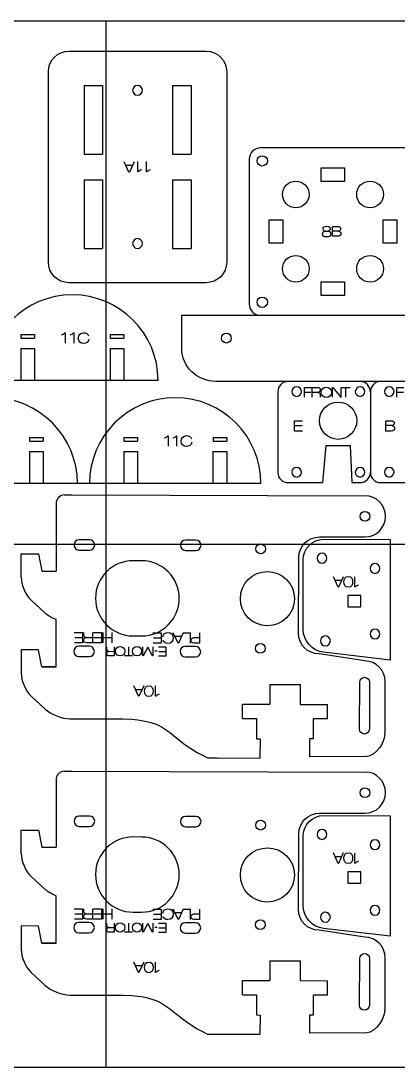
# Model space of a CAD drawing. Extents: x 0 to 610, y 0 to 305.
# Drawn here: x 280 to 390, y 0 to 304.8 of the extents above; entities that cross this region are included whole.
import ezdxf

# ---------------------------------------------------------------- set-up
doc = ezdxf.new("R2010")
doc.units = 0
doc.layers.add('CUTS', color=1, linetype='Continuous', true_color=0xff0000)
doc.layers.add('TEXT', color=5, linetype='Continuous', true_color=0x0000ff)
doc.layers.add('laser bed referance', color=3, linetype='Continuous', lineweight=25, true_color=0x00ff00)
doc.layers.add('Referance lines', color=2, linetype='Continuous', lineweight=25, true_color=0xffff00)

msp = doc.modelspace()

# ---------------------------------------------------------------- linework, layer by layer
at = {"layer": 'CUTS', "color": 1, "lineweight": 25, "true_color": 0xff0000}
for p, q in [((294.01, 296), (334, 296)), ((340, 290), (340, 234.52)), ((298.41, 286), (303.81, 286)), ((298.41, 286), (298.41, 266)), ((303.81, 286), (303.81, 266)), ((324.2, 286), (329.6, 286)), ((324.2, 286), (324.2, 266)), ((329.6, 286), (329.6, 266)), ((298.41, 266), (303.81, 266)), ((324.2, 266), (329.6, 266)), ((298.41, 258.52), (303.81, 258.52)), ((298.41, 258.52), (298.41, 238.51)), ((303.81, 258.52), (303.81, 238.51)), ((324.2, 258.52), (329.6, 258.52)), ((324.2, 258.52), (324.2, 238.51)), ((329.6, 258.52), (329.6, 238.51)), ((298.41, 238.51), (303.81, 238.51)), ((324.2, 238.51), (329.6, 238.51)), ((280, 213.39), (284, 213.39)), ((280, 213.39), (280, 212.39)), ((284, 213.39), (284, 212.39)), ((306.03, 213.39), (310.03, 213.39)), ((306.03, 213.39), (306.03, 212.39)), ((310.03, 213.39), (310.03, 212.39)), ((280, 212.39), (284, 212.39)), ((306.03, 212.39), (310.03, 212.39)), ((280, 209.39), (284, 209.39)), ((280, 209.39), (280, 199.98)), ((284, 209.39), (284, 199.98)), ((306, 209.39), (310, 209.39)), ((306, 209.39), (306, 199.98)), ((310, 209.39), (310, 199.98)), ((320, 200), (111.65, 200)), ((282.52, 183.39), (286.52, 183.39)), ((282.52, 183.39), (282.52, 182.39)), ((286.52, 183.39), (286.52, 182.39)), ((310, 183.39), (314, 183.39)), ((310, 183.39), (310, 182.39)), ((314, 183.39), (314, 182.39)), ((336.03, 183.39), (340.03, 183.39)), ((336.03, 183.39), (336.03, 182.39)), ((340.03, 183.39), (340.03, 182.39)), ((282.52, 182.39), (286.52, 182.39)), ((310, 182.39), (314, 182.39)), ((336.03, 182.39), (340.03, 182.39)), ((282.49, 179.39), (286.49, 179.39)), ((282.49, 179.39), (282.49, 169.98)), ((286.49, 179.39), (286.49, 169.98)), ((310, 179.39), (314, 179.39)), ((310, 179.39), (310, 169.98)), ((314, 179.39), (314, 169.98)), ((336, 179.39), (340, 179.39)), ((336, 179.39), (336, 169.98)), ((340, 179.39), (340, 169.98)), ((350, 170), (141.65, 170)), ((292.75, 166.69), (294.88, 166.69)), ((294.88, 166.69), (380.33, 166.46)), ((290.27, 164.23), (290.27, 144.52)), ((280.07, 142.71), (280.09, 149.56)), ((280.09, 149.56), (285.09, 149.54)), ((285.09, 149.54), (286.07, 144.52)), ((286.07, 144.52), (290.27, 144.52)), ((290.27, 116.58), (290.27, 130.36)), ((280.09, 121.61), (280.07, 114.77)), ((285.09, 121.6), (280.09, 121.61)), ((286.07, 116.58), (285.09, 121.6)), ((286.07, 116.58), (290.27, 116.58)), ((290.27, 116.58), (286.07, 116.58)), ((352.61, 111.45), (352.59, 105.71)), ((352.61, 111.45), (361.4, 111.43)), ((361.4, 111.43), (361.38, 105.68)), ((344.59, 101.54), (344.59, 105.74)), ((344.59, 105.74), (352.59, 105.71)), ((361.38, 105.68), (369.39, 105.66)), ((369.39, 101.46), (369.39, 105.66)), ((294.23, 101.45), (309.74, 101.44)), ((309.74, 101.44), (312.38, 101.32)), ((312.38, 101.32), (313.2, 101.25)), ((313.2, 101.25), (314.13, 101.16)), ((314.13, 101.16), (315.18, 101.01)), ((315.18, 101.01), (316.6, 100.73)), ((316.6, 100.73), (317.47, 100.52)), ((344.59, 101.54), (348.73, 101.52)), ((348.73, 101.52), (348.73, 95.68)), ((369.39, 101.46), (365.21, 101.47)), ((365.21, 101.47), (365.21, 95.63)), ((317.47, 100.52), (319.4, 99.88)), ((319.4, 99.88), (320.4, 99.42)), ((320.4, 99.42), (321.33, 98.91)), ((321.33, 98.91), (322.48, 98.17)), ((322.48, 98.17), (323.31, 97.57)), ((323.31, 97.57), (324.4, 96.7)), ((386.12, 96.86), (386.18, 97.7)), ((324.4, 96.7), (327.4, 94.31)), ((348.73, 95.68), (349.76, 95.67)), ((349.76, 95.67), (349.71, 90.05)), ((364.17, 95.63), (364.12, 90.4)), ((365.21, 95.63), (364.17, 95.63)), ((385.84, 95.58), (385.34, 94.32)), ((386.12, 96.86), (385.84, 95.58)), ((327.4, 94.31), (328.45, 93.54)), ((328.45, 93.54), (330.04, 92.48)), ((330.04, 92.48), (331.41, 91.67)), ((331.41, 91.67), (332.92, 90.84)), ((383.81, 92.11), (382.82, 91.27)), ((384.66, 93.15), (383.81, 92.11)), ((385.34, 94.32), (384.66, 93.15)), ((332.92, 90.84), (334.41, 90.12)), ((334.41, 90.12), (337.23, 90.11)), ((337.23, 90.11), (349.71, 90.05)), ((380.94, 90.44), (364.14, 90.4)), ((381.73, 90.67), (380.94, 90.44)), ((382.82, 91.27), (381.73, 90.67)), ((292.75, 86.2), (294.88, 86.2)), ((294.88, 86.2), (380.33, 85.97)), ((290.27, 83.73), (290.27, 64.03)), ((280.07, 62.22), (280.09, 69.06)), ((280.09, 69.06), (285.09, 69.05)), ((285.09, 69.05), (286.07, 64.03)), ((286.07, 64.03), (290.27, 64.03)), ((290.27, 36.08), (290.27, 49.86)), ((280.09, 41.12), (280.07, 34.27)), ((285.09, 41.1), (280.09, 41.12)), ((286.07, 36.08), (285.09, 41.1)), ((286.07, 36.08), (290.27, 36.08)), ((290.27, 36.08), (286.07, 36.08)), ((352.61, 30.96), (352.59, 25.22)), ((352.61, 30.96), (361.4, 30.94)), ((361.4, 30.94), (361.38, 25.19)), ((344.59, 21.04), (344.59, 25.24)), ((344.59, 25.24), (352.59, 25.22)), ((361.38, 25.19), (369.39, 25.16)), ((369.39, 20.96), (369.39, 25.16)), ((294.23, 20.96), (309.74, 20.94)), ((309.74, 20.94), (312.38, 20.83)), ((312.38, 20.83), (313.2, 20.76)), ((313.2, 20.76), (314.13, 20.66)), ((314.13, 20.66), (315.18, 20.52)), ((315.18, 20.52), (316.6, 20.24)), ((316.6, 20.24), (317.47, 20.02)), ((317.47, 20.02), (319.4, 19.38)), ((319.4, 19.38), (320.4, 18.92)), ((320.4, 18.92), (321.33, 18.42)), ((321.33, 18.42), (322.48, 17.68)), ((344.59, 21.04), (348.73, 21.03)), ((348.73, 21.03), (348.73, 15.19)), ((369.39, 20.96), (365.21, 20.98)), ((365.21, 20.98), (365.21, 15.13)), ((322.48, 17.68), (323.31, 17.07)), ((323.31, 17.07), (324.4, 16.21)), ((324.4, 16.21), (327.4, 13.82)), ((386.12, 16.37), (385.84, 15.09)), ((386.12, 16.37), (386.18, 17.21)), ((327.4, 13.82), (328.45, 13.04)), ((328.45, 13.04), (330.04, 11.99)), ((348.73, 15.19), (349.76, 15.17)), ((349.76, 15.17), (349.71, 9.55)), ((364.17, 15.14), (364.12, 9.91)), ((365.21, 15.13), (364.17, 15.14)), ((384.66, 12.66), (383.81, 11.62)), ((385.34, 13.83), (384.66, 12.66)), ((385.84, 15.09), (385.34, 13.83)), ((330.04, 11.99), (331.41, 11.17)), ((331.41, 11.17), (332.92, 10.35)), ((332.92, 10.35), (334.41, 9.63)), ((334.41, 9.63), (337.23, 9.62)), ((337.23, 9.62), (349.71, 9.55)), ((380.94, 9.95), (364.14, 9.91)), ((381.73, 10.18), (380.94, 9.95)), ((382.82, 10.77), (381.73, 10.18)), ((383.81, 11.62), (382.82, 10.77))]:
    msp.add_line(p, q, dxfattribs=at)
for points in [[(288.01, 234.52), (288.01, 290)], [(594.63, 266.74), (594.63, 190.13), (589.43, 190.12), (588.33, 199.75), (340.08, 199.75), (336.9, 199.75)], [(392.06, 267.84), (349.89, 267.83)], [(346.57, 264.51), (346.58, 222.34)], [(367.58, 262.03), (374.38, 262.03), (374.38, 258.03), (367.58, 258.03), (367.58, 262.03), (367.58, 262.03)], [(352.38, 246.83), (356.38, 246.83), (356.38, 240.03), (352.38, 240.03), (352.38, 246.83), (352.38, 246.83)], [(389.58, 240.02), (385.58, 240.03), (385.58, 246.83), (389.58, 246.83), (389.58, 240.02), (389.58, 240.02)], [(367.58, 228.83), (374.38, 228.83), (374.38, 224.83), (367.58, 224.83), (367.58, 228.83), (367.58, 228.83)], [(334, 228.52), (294.01, 228.52)], [(326.9, 209.39), (326.9, 219.03), (538.28, 219.03)], [(354.9, 196.75), (354.9, 173.28)], [(381.89, 196.75), (381.89, 173.28)], [(357.9, 170.28), (367.99, 170.28), (368.99, 181.13), (375.99, 181.13), (375.99, 181.13), (376.49, 170.28), (378.89, 170.28)], [(384.89, 170.28), (394.99, 170.28), (395.99, 181.13), (402.99, 181.13), (402.99, 181.13), (403.49, 170.28), (405.89, 170.28)], [(300.01, 153.61), (297, 153.62), (297, 153.62)], [(331.01, 153.53), (328, 153.54), (328, 153.54)], [(367.06, 154.46), (380.29, 154.44)], [(368.28, 153.77), (387.65, 153.72), (387.65, 118.6), (368.25, 120.85)], [(296.99, 150.62), (300, 150.61)], [(327.99, 150.54), (331, 150.53)], [(315.24, 147.52), (312.74, 147.53), (312.74, 147.53)], [(360.94, 126.38), (361.05, 148.47)], [(362.29, 127.54), (362.29, 147.76), (362.29, 147.76)], [(379.16, 136.64), (379.16, 137.35), (375.36, 137.35), (375.36, 134.05), (379.16, 134.05), (379.16, 136.64), (379.16, 136.64)], [(283, 136.01), (287.09, 132.25)], [(312.68, 125.63), (315.18, 125.62)], [(299.93, 122.61), (296.92, 122.62), (296.92, 122.62)], [(330.93, 122.53), (327.92, 122.54), (327.92, 122.54)], [(296.91, 119.62), (299.92, 119.61)], [(327.91, 119.54), (330.92, 119.53)], [(380.24, 118.33), (366.93, 120.37)], [(378.75, 98.47), (378.78, 112.14)], [(381.63, 112.13), (381.6, 98.46), (381.6, 98.46)], [(386.18, 97.7), (386.22, 112.32)], [(283, 108.06), (287.09, 104.3)], [(367.06, 73.97), (380.29, 73.95)], [(368.28, 73.28), (387.65, 73.23), (387.65, 38.11), (368.25, 40.36)], [(296.99, 70.13), (300, 70.12)], [(300.01, 73.12), (297, 73.13), (297, 73.13)], [(331.01, 73.04), (328, 73.04), (328, 73.04)], [(327.99, 70.04), (331, 70.04)], [(360.94, 45.89), (361.05, 67.98)], [(362.29, 47.05), (362.29, 67.27), (362.29, 67.27)], [(315.24, 67.03), (312.74, 67.04), (312.74, 67.04)], [(283, 55.51), (287.09, 51.76)], [(379.16, 56.14), (379.16, 56.86), (375.36, 56.86), (375.36, 53.56), (379.16, 53.56), (379.16, 56.14), (379.16, 56.14)], [(312.68, 45.14), (315.18, 45.13)], [(299.93, 42.12), (296.92, 42.13), (296.92, 42.13)], [(330.93, 42.04), (327.92, 42.04), (327.92, 42.04)], [(380.24, 37.84), (366.93, 39.87)], [(296.91, 39.13), (299.92, 39.12)], [(327.91, 39.04), (330.92, 39.04)], [(378.75, 17.98), (378.78, 31.64)], [(381.63, 31.64), (381.6, 17.97), (381.6, 17.97)], [(386.18, 17.21), (386.22, 31.82)], [(283, 27.57), (287.09, 23.81)]]:
    msp.add_lwpolyline(points, dxfattribs=at)
for points in [[(288.01, 290), (288.01, 293.31), (290.69, 296), (294.01, 296)], [(334, 296), (337.31, 296), (340, 293.31), (340, 290)], [(314, 286), (313.22, 286), (312.58, 285.36), (312.58, 284.58)], [(312.58, 284.58), (312.58, 283.79), (313.22, 283.15), (314, 283.15)], [(315.43, 284.58), (315.43, 285.36), (314.79, 286), (314, 286)], [(314, 283.15), (314.79, 283.15), (315.43, 283.79), (315.43, 284.58)], [(349.89, 267.83), (348.06, 267.83), (346.57, 266.34), (346.57, 264.51)], [(348.88, 264.03), (348.88, 264.86), (349.55, 265.53), (350.38, 265.53)], [(350.38, 265.53), (351.2, 265.53), (351.88, 264.86), (351.88, 264.03)], [(350.38, 262.53), (349.55, 262.53), (348.88, 263.21), (348.88, 264.03)], [(351.88, 264.03), (351.88, 263.21), (351.2, 262.53), (350.38, 262.53)], [(356.25, 254.24), (356.25, 256.4), (358, 258.14), (360.15, 258.14)], [(360.15, 258.14), (362.31, 258.14), (364.05, 256.4), (364.05, 254.24)], [(377.91, 254.24), (377.91, 256.4), (379.66, 258.14), (381.81, 258.14)], [(381.81, 258.14), (383.96, 258.14), (385.71, 256.4), (385.71, 254.24)], [(360.15, 250.34), (358, 250.34), (356.25, 252.09), (356.25, 254.24)], [(364.05, 254.24), (364.05, 252.09), (362.31, 250.34), (360.15, 250.34)], [(381.81, 250.34), (379.66, 250.34), (377.91, 252.09), (377.91, 254.24)], [(385.71, 254.24), (385.71, 252.09), (383.96, 250.34), (381.81, 250.34)], [(314, 241.36), (313.22, 241.36), (312.58, 240.73), (312.58, 239.94)], [(315.43, 239.94), (315.43, 240.73), (314.79, 241.36), (314, 241.36)], [(312.58, 239.94), (312.58, 239.15), (313.22, 238.52), (314, 238.52)], [(314, 238.52), (314.79, 238.52), (315.43, 239.15), (315.43, 239.94)], [(356.25, 232.58), (356.25, 234.74), (358, 236.48), (360.15, 236.48)], [(360.15, 236.48), (362.31, 236.48), (364.05, 234.74), (364.05, 232.58)], [(377.91, 232.58), (377.91, 234.74), (379.66, 236.48), (381.81, 236.48)], [(381.81, 236.48), (383.96, 236.48), (385.71, 234.74), (385.71, 232.58)], [(294.01, 228.52), (290.69, 228.52), (288.01, 231.2), (288.01, 234.52)], [(340, 234.52), (340, 231.2), (337.32, 228.52), (334, 228.52)], [(360.15, 228.68), (358, 228.68), (356.25, 230.43), (356.25, 232.58)], [(364.05, 232.58), (364.05, 230.43), (362.31, 228.68), (360.15, 228.68)], [(381.81, 228.68), (379.66, 228.68), (377.91, 230.43), (377.91, 232.58)], [(385.71, 232.58), (385.71, 230.43), (383.96, 228.68), (381.81, 228.68)], [(295, 225), (281.19, 225), (270, 213.81), (270, 200)], [(320, 200), (320, 213.81), (308.81, 225), (295, 225)], [(348.88, 222.83), (348.88, 223.65), (349.55, 224.33), (350.38, 224.33)], [(350.38, 221.33), (349.55, 221.33), (348.88, 222), (348.88, 222.83)], [(350.38, 224.33), (351.2, 224.33), (351.88, 223.65), (351.88, 222.83)], [(351.88, 222.83), (351.88, 222), (351.2, 221.33), (350.38, 221.33)], [(346.58, 222.34), (346.58, 220.51), (348.07, 219.02), (349.9, 219.02)], [(338.5, 212.38), (338.5, 213.17), (339.14, 213.81), (339.93, 213.81)], [(339.93, 213.81), (340.71, 213.81), (341.35, 213.17), (341.35, 212.38)], [(339.93, 210.96), (339.14, 210.96), (338.5, 211.6), (338.5, 212.38)], [(341.35, 212.38), (341.35, 211.6), (340.71, 210.96), (339.93, 210.96)], [(336.9, 199.75), (331.4, 199.75), (326.9, 204.08), (326.9, 209.39)], [(357.9, 199.74), (356.24, 199.74), (354.9, 198.4), (354.9, 196.75)], [(360.4, 198.21), (359.63, 198.22), (359, 197.59), (359, 196.82)], [(361.8, 196.81), (361.8, 197.58), (361.17, 198.21), (360.4, 198.21)], [(378.9, 198.21), (378.13, 198.22), (377.5, 197.59), (377.49, 196.82)], [(381.89, 196.75), (381.89, 198.4), (380.55, 199.74), (378.89, 199.74)], [(380.29, 196.81), (380.3, 197.58), (379.67, 198.21), (378.9, 198.21)], [(384.89, 199.74), (383.24, 199.74), (381.89, 198.4), (381.89, 196.75)], [(387.4, 198.21), (386.62, 198.22), (386, 197.59), (385.99, 196.82)], [(388.79, 196.81), (388.8, 197.58), (388.17, 198.21), (387.4, 198.21)], [(359, 196.82), (358.99, 196.05), (359.62, 195.42), (360.39, 195.42)], [(360.39, 195.42), (361.16, 195.41), (361.79, 196.04), (361.8, 196.81)], [(377.49, 196.82), (377.49, 196.05), (378.12, 195.42), (378.89, 195.42)], [(378.89, 195.42), (379.66, 195.41), (380.29, 196.04), (380.29, 196.81)], [(385.99, 196.82), (385.99, 196.05), (386.62, 195.42), (387.39, 195.42)], [(387.39, 195.42), (388.16, 195.41), (388.79, 196.04), (388.79, 196.81)], [(296.49, 170), (296.49, 183.81), (285.29, 195), (271.49, 195)], [(325, 195), (311.19, 195), (300, 183.81), (300, 170)], [(350, 170), (350, 183.81), (338.81, 195), (325, 195)], [(367.07, 188.31), (367.07, 191.31), (369.5, 193.74), (372.49, 193.74)], [(372.49, 193.74), (375.49, 193.74), (377.92, 191.31), (377.92, 188.31)], [(372.49, 182.89), (369.5, 182.89), (367.07, 185.32), (367.07, 188.31)], [(377.92, 188.31), (377.92, 185.32), (375.49, 182.89), (372.49, 182.89)], [(360.4, 174.71), (359.63, 174.72), (359, 174.09), (359, 173.32)], [(361.8, 173.31), (361.8, 174.08), (361.17, 174.71), (360.4, 174.71)], [(378.9, 174.71), (378.13, 174.72), (377.5, 174.09), (377.49, 173.32)], [(380.29, 173.31), (380.3, 174.08), (379.67, 174.71), (378.9, 174.71)], [(387.4, 174.71), (386.63, 174.72), (386, 174.09), (385.99, 173.32)], [(388.79, 173.31), (388.8, 174.08), (388.17, 174.71), (387.4, 174.71)], [(354.9, 173.28), (354.9, 171.62), (356.24, 170.28), (357.9, 170.28)], [(359, 173.32), (358.99, 172.55), (359.62, 171.92), (360.39, 171.91)], [(360.39, 171.91), (361.17, 171.91), (361.79, 172.54), (361.8, 173.31)], [(377.49, 173.32), (377.49, 172.55), (378.12, 171.92), (378.89, 171.91)], [(378.89, 171.91), (379.66, 171.91), (380.29, 172.54), (380.29, 173.31)], [(378.89, 170.28), (380.55, 170.28), (381.89, 171.62), (381.89, 173.28)], [(381.89, 173.28), (381.89, 171.62), (383.24, 170.28), (384.89, 170.28)], [(385.99, 173.32), (385.99, 172.55), (386.62, 171.92), (387.39, 171.91)], [(387.39, 171.91), (388.16, 171.91), (388.79, 172.54), (388.79, 173.31)], [(292.75, 166.69), (291.39, 166.69), (290.28, 165.59), (290.27, 164.23)], [(386.31, 160.43), (386.32, 163.74), (383.64, 166.45), (380.33, 166.46)], [(378.87, 160.46), (378.87, 161.24), (379.51, 161.88), (380.3, 161.88)], [(380.3, 161.88), (381.09, 161.88), (381.72, 161.24), (381.72, 160.46)], [(380.3, 159.03), (379.51, 159.03), (378.87, 159.67), (378.87, 160.46)], [(380.29, 154.44), (383.61, 154.43), (386.3, 157.11), (386.31, 160.43)], [(381.72, 160.46), (381.72, 159.67), (381.09, 159.03), (380.3, 159.03)], [(297, 153.62), (296.17, 153.63), (295.5, 152.95), (295.5, 152.13)], [(301.51, 152.11), (301.51, 152.94), (300.84, 153.61), (300.01, 153.61)], [(328, 153.54), (327.17, 153.54), (326.5, 152.87), (326.5, 152.04)], [(332.51, 152.02), (332.51, 152.85), (331.84, 153.53), (331.01, 153.53)], [(348.49, 150.99), (348.49, 151.77), (349.13, 152.41), (349.92, 152.41)], [(349.92, 152.41), (350.71, 152.4), (351.34, 151.77), (351.34, 150.98)], [(361.05, 148.47), (361.05, 151.79), (363.75, 154.47), (367.06, 154.46)], [(362.29, 147.76), (362.29, 151.08), (364.97, 153.77), (368.28, 153.77)], [(295.5, 152.13), (295.5, 151.3), (296.17, 150.62), (296.99, 150.62)], [(300, 150.61), (300.83, 150.61), (301.51, 151.28), (301.51, 152.11)], [(326.5, 152.04), (326.5, 151.21), (327.16, 150.54), (327.99, 150.54)], [(331, 150.53), (331.83, 150.53), (332.5, 151.2), (332.51, 152.02)], [(349.91, 149.56), (349.12, 149.56), (348.49, 150.2), (348.49, 150.99)], [(351.34, 150.98), (351.34, 150.19), (350.7, 149.56), (349.91, 149.56)], [(367.8, 149.7), (367.01, 149.7), (366.37, 149.06), (366.37, 148.27)], [(369.22, 148.27), (369.22, 149.06), (368.58, 149.7), (367.8, 149.7)], [(312.74, 147.53), (306.69, 147.54), (301.78, 142.65), (301.76, 136.61)], [(326.16, 136.54), (326.18, 142.59), (321.29, 147.5), (315.24, 147.52)], [(366.37, 148.27), (366.37, 147.48), (367.01, 146.85), (367.8, 146.85)], [(367.8, 146.85), (368.58, 146.85), (369.22, 147.48), (369.22, 148.27)], [(383.22, 146.7), (382.43, 146.7), (381.79, 146.06), (381.79, 145.27)], [(384.64, 145.27), (384.64, 146.06), (384, 146.7), (383.22, 146.7)], [(343.98, 136.49), (343.99, 140.86), (347.53, 144.38), (351.9, 144.37)], [(351.9, 144.37), (356.26, 144.36), (359.79, 140.81), (359.78, 136.45)], [(381.79, 145.27), (381.79, 144.48), (382.43, 143.85), (383.22, 143.85)], [(383.22, 143.85), (384, 143.85), (384.64, 144.48), (384.64, 145.27)], [(280.07, 142.71), (280.06, 140.51), (281.38, 137.5), (283, 136.01)], [(301.76, 136.61), (301.74, 130.56), (306.63, 125.64), (312.68, 125.63)], [(315.18, 125.62), (321.23, 125.6), (326.14, 130.49), (326.16, 136.54)], [(351.85, 128.57), (347.49, 128.58), (343.96, 132.13), (343.98, 136.49)], [(359.78, 136.45), (359.76, 132.09), (356.22, 128.56), (351.85, 128.57)], [(366.93, 120.37), (363.61, 120.37), (360.93, 123.07), (360.94, 126.38)], [(368.25, 120.85), (364.97, 121.23), (362.29, 124.24), (362.29, 127.54)], [(368.8, 125.6), (368.01, 125.6), (367.37, 124.96), (367.37, 124.17)], [(370.22, 124.17), (370.22, 124.96), (369.58, 125.6), (368.8, 125.6)], [(383.22, 127.6), (382.43, 127.6), (381.79, 126.96), (381.79, 126.17)], [(381.79, 126.17), (381.79, 125.38), (382.43, 124.75), (383.22, 124.75)], [(384.64, 126.17), (384.64, 126.96), (384, 127.6), (383.22, 127.6)], [(383.22, 124.75), (384, 124.75), (384.64, 125.38), (384.64, 126.17)], [(296.92, 122.62), (296.09, 122.62), (295.42, 121.95), (295.41, 121.13)], [(301.42, 121.11), (301.42, 121.94), (300.76, 122.61), (299.93, 122.61)], [(327.92, 122.54), (327.09, 122.54), (326.42, 121.87), (326.41, 121.04)], [(332.42, 121.02), (332.42, 121.85), (331.76, 122.53), (330.93, 122.53)], [(348.41, 121.98), (348.41, 122.77), (349.05, 123.4), (349.84, 123.4)], [(349.83, 120.55), (349.05, 120.56), (348.41, 121.19), (348.41, 121.98)], [(351.26, 121.97), (351.26, 121.19), (350.62, 120.55), (349.83, 120.55)], [(349.84, 123.4), (350.63, 123.4), (351.26, 122.76), (351.26, 121.97)], [(367.37, 124.17), (367.37, 123.38), (368.01, 122.75), (368.8, 122.75)], [(368.8, 122.75), (369.58, 122.75), (370.22, 123.38), (370.22, 124.17)], [(295.41, 121.13), (295.41, 120.3), (296.08, 119.62), (296.91, 119.62)], [(299.92, 119.61), (300.75, 119.61), (301.42, 120.28), (301.42, 121.11)], [(326.41, 121.04), (326.41, 120.21), (327.08, 119.54), (327.91, 119.54)], [(330.92, 119.53), (331.75, 119.53), (332.42, 120.2), (332.42, 121.02)], [(386.22, 112.32), (386.23, 115.63), (383.55, 118.32), (380.24, 118.33)], [(280.07, 114.77), (280.06, 112.57), (281.38, 109.55), (283, 108.06)], [(378.78, 112.14), (378.79, 112.92), (379.43, 113.56), (380.21, 113.56)], [(380.21, 113.56), (381, 113.55), (381.64, 112.92), (381.63, 112.13)], [(287.09, 104.3), (288.71, 102.81), (292.03, 101.46), (294.23, 101.45)], [(380.17, 97.04), (379.38, 97.05), (378.74, 97.68), (378.75, 98.47)], [(381.6, 98.46), (381.59, 97.68), (380.95, 97.04), (380.17, 97.04)], [(292.75, 86.2), (291.39, 86.2), (290.28, 85.1), (290.27, 83.73)], [(386.31, 79.93), (386.32, 83.25), (383.64, 85.96), (380.33, 85.97)], [(378.87, 79.96), (378.87, 80.75), (379.51, 81.39), (380.3, 81.39)], [(380.3, 78.54), (379.51, 78.54), (378.87, 79.18), (378.87, 79.96)], [(380.29, 73.95), (383.61, 73.94), (386.3, 76.62), (386.31, 79.93)], [(380.3, 81.39), (381.09, 81.39), (381.72, 80.75), (381.72, 79.96)], [(381.72, 79.96), (381.72, 79.18), (381.09, 78.54), (380.3, 78.54)], [(361.05, 67.98), (361.05, 71.3), (363.75, 73.98), (367.06, 73.97)], [(362.29, 67.27), (362.29, 70.58), (364.97, 73.28), (368.28, 73.28)], [(297, 73.13), (296.17, 73.13), (295.5, 72.46), (295.5, 71.63)], [(295.5, 71.63), (295.5, 70.8), (296.17, 70.13), (296.99, 70.13)], [(300, 70.12), (300.83, 70.12), (301.51, 70.79), (301.51, 71.62)], [(301.51, 71.62), (301.51, 72.45), (300.84, 73.12), (300.01, 73.12)], [(328, 73.04), (327.17, 73.05), (326.5, 72.38), (326.5, 71.55)], [(326.5, 71.55), (326.5, 70.72), (327.16, 70.05), (327.99, 70.04)], [(331, 70.04), (331.83, 70.03), (332.5, 70.7), (332.51, 71.53)], [(332.51, 71.53), (332.51, 72.36), (331.84, 73.03), (331.01, 73.04)], [(348.49, 70.49), (348.49, 71.28), (349.13, 71.92), (349.92, 71.92)], [(349.91, 69.07), (349.12, 69.07), (348.49, 69.71), (348.49, 70.49)], [(351.34, 70.49), (351.34, 69.7), (350.7, 69.06), (349.91, 69.07)], [(349.92, 71.92), (350.71, 71.91), (351.34, 71.27), (351.34, 70.49)], [(367.8, 69.2), (367.01, 69.2), (366.37, 68.57), (366.37, 67.78)], [(366.37, 67.78), (366.37, 66.99), (367.01, 66.35), (367.8, 66.35)], [(369.22, 67.78), (369.22, 68.57), (368.58, 69.2), (367.8, 69.2)], [(367.8, 66.35), (368.58, 66.35), (369.22, 66.99), (369.22, 67.78)], [(312.74, 67.04), (306.69, 67.05), (301.78, 62.16), (301.76, 56.11)], [(326.16, 56.05), (326.18, 62.1), (321.29, 67.01), (315.24, 67.03)], [(383.22, 66.2), (382.43, 66.2), (381.79, 65.57), (381.79, 64.78)], [(381.79, 64.78), (381.79, 63.99), (382.43, 63.35), (383.22, 63.35)], [(384.64, 64.78), (384.64, 65.57), (384, 66.2), (383.22, 66.2)], [(383.22, 63.35), (384, 63.35), (384.64, 63.99), (384.64, 64.78)], [(280.07, 62.22), (280.06, 60.02), (281.38, 57), (283, 55.51)], [(343.98, 56), (343.99, 60.36), (347.53, 63.89), (351.9, 63.88)], [(351.9, 63.88), (356.26, 63.87), (359.79, 60.32), (359.78, 55.96)], [(301.76, 56.11), (301.74, 50.07), (306.63, 45.15), (312.68, 45.14)], [(315.18, 45.13), (321.23, 45.11), (326.14, 50), (326.16, 56.05)], [(351.85, 48.08), (347.49, 48.09), (343.96, 51.64), (343.98, 56)], [(359.78, 55.96), (359.76, 51.59), (356.22, 48.07), (351.85, 48.08)], [(366.93, 39.87), (363.61, 39.88), (360.93, 42.57), (360.94, 45.89)], [(368.25, 40.36), (364.97, 40.74), (362.29, 43.75), (362.29, 47.05)], [(383.22, 47.1), (382.43, 47.1), (381.79, 46.47), (381.79, 45.68)], [(384.64, 45.68), (384.64, 46.47), (384, 47.1), (383.22, 47.1)], [(348.41, 41.49), (348.41, 42.27), (349.05, 42.91), (349.84, 42.91)], [(349.84, 42.91), (350.63, 42.91), (351.26, 42.27), (351.26, 41.48)], [(368.8, 45.1), (368.01, 45.1), (367.37, 44.47), (367.37, 43.68)], [(367.37, 43.68), (367.37, 42.89), (368.01, 42.25), (368.8, 42.25)], [(370.22, 43.68), (370.22, 44.46), (369.58, 45.1), (368.8, 45.1)], [(368.8, 42.25), (369.58, 42.25), (370.22, 42.89), (370.22, 43.68)], [(381.79, 45.68), (381.79, 44.89), (382.43, 44.25), (383.22, 44.25)], [(383.22, 44.25), (384, 44.25), (384.64, 44.89), (384.64, 45.68)], [(296.92, 42.13), (296.09, 42.13), (295.42, 41.46), (295.41, 40.63)], [(295.41, 40.63), (295.41, 39.8), (296.08, 39.13), (296.91, 39.13)], [(299.92, 39.12), (300.75, 39.12), (301.42, 39.79), (301.42, 40.62)], [(301.42, 40.62), (301.42, 41.45), (300.76, 42.12), (299.93, 42.12)], [(327.92, 42.04), (327.09, 42.05), (326.42, 41.38), (326.41, 40.55)], [(326.41, 40.55), (326.41, 39.72), (327.08, 39.05), (327.91, 39.04)], [(330.92, 39.04), (331.75, 39.03), (332.42, 39.7), (332.42, 40.53)], [(332.42, 40.53), (332.42, 41.36), (331.76, 42.03), (330.93, 42.04)], [(349.83, 40.06), (349.05, 40.06), (348.41, 40.7), (348.41, 41.49)], [(351.26, 41.48), (351.26, 40.69), (350.62, 40.06), (349.83, 40.06)], [(386.22, 31.82), (386.23, 35.14), (383.55, 37.83), (380.24, 37.84)], [(280.07, 34.27), (280.06, 32.07), (281.38, 29.06), (283, 27.57)], [(378.78, 31.64), (378.79, 32.43), (379.43, 33.07), (380.21, 33.06)], [(380.21, 33.06), (381, 33.06), (381.64, 32.42), (381.63, 31.64)], [(287.09, 23.81), (288.71, 22.32), (292.03, 20.97), (294.23, 20.96)], [(380.17, 16.55), (379.38, 16.55), (378.74, 17.19), (378.75, 17.98)], [(381.6, 17.97), (381.59, 17.18), (380.95, 16.55), (380.17, 16.55)]]:
    msp.add_open_spline(points, degree=3, dxfattribs=at)
for points in [[(290.27, 130.36), (290.1, 130.43), (289.77, 130.55), (289.3, 130.82), (288.77, 131.06), (288.23, 131.4), (287.64, 131.76), (287.28, 132.08), (287.09, 132.25)], [(290.27, 49.86), (290.1, 49.93), (289.77, 50.06), (289.3, 50.33), (288.77, 50.57), (288.23, 50.91), (287.64, 51.27), (287.28, 51.59), (287.09, 51.76)]]:
    msp.add_open_spline(points, degree=3, knots=[0, 0, 0, 0, 0.56996, 1.043889, 1.636262, 2.295042, 2.956349, 3.722256, 3.722256, 3.722256, 3.722256], dxfattribs=at)
at = {"layer": 'laser bed referance'}
for p, q in [((0, 304.8), (609.6, 304.8)), ((0, 0), (609.6, 0))]:
    msp.add_line(p, q, dxfattribs=at)
at = {"layer": 'Referance lines'}
for p, q in [((304.8, 304.8), (304.8, 0)), ((0, 152.4), (609.6, 152.4))]:
    msp.add_line(p, q, dxfattribs=at)
at = {"layer": 'TEXT', "color": 5, "lineweight": 25, "true_color": 0x0000ff}
for points in [[(313.01, 263.77), (311.62, 260.75), (311.51, 260.75), (310.12, 263.77)], [(310.58, 262.77), (312.55, 262.77)], [(314.24, 260.82), (314.13, 260.82), (314.13, 263.8)], [(316.74, 260.82), (316.63, 260.82), (316.63, 263.8)], [(370.88, 244.92), (372.44, 244.92)], [(372.34, 242.04), (370.88, 242.04), (370.88, 244.92), (370.88, 244.92)], [(368.79, 243.58), (368.79, 243.59)], [(368.79, 243.58), (369.47, 243.58)], [(369.47, 243.59), (369.47, 243.58)], [(372.58, 243.55), (370.88, 243.55)], [(372.58, 243.55), (372.58, 243.54)], [(292.8, 213.88), (292.91, 213.88), (292.91, 210.9)], [(295.3, 213.88), (295.41, 213.88), (295.41, 210.9)], [(362.68, 195.14), (362.68, 198.01), (364.69, 198.01)], [(362.68, 196.68), (364.58, 196.68)], [(364.9, 195.14), (364.9, 198.01), (366.49, 198.01)], [(366.59, 196.54), (364.9, 196.53)], [(366.59, 196.55), (366.59, 196.54)], [(370.88, 195.14), (370.88, 198.01), (370.98, 198.01), (373.25, 195.14), (373.34, 195.14), (373.34, 198.01)], [(373.5, 198.01), (375.98, 198.01)], [(374.75, 195.14), (374.75, 198.01)], [(389.64, 195.14), (389.64, 198.01), (391.66, 198.01)], [(389.64, 196.68), (391.54, 196.68)], [(362.12, 185.29), (359.74, 185.29), (359.74, 188.31), (362.09, 188.31)], [(359.74, 186.91), (361.99, 186.91)], [(386.42, 188.31), (388.06, 188.31)], [(387.95, 185.29), (386.42, 185.29), (386.42, 188.31), (386.42, 188.31)], [(388.21, 186.88), (386.42, 186.88)], [(388.21, 186.88), (388.21, 186.87)], [(322.8, 183.88), (322.91, 183.88), (322.91, 180.9)], [(325.3, 183.88), (325.41, 183.88), (325.41, 180.9)], [(373.98, 142.87), (372.59, 139.86), (372.48, 139.86), (371.1, 142.88)], [(371.55, 141.88), (373.53, 141.88)], [(377.52, 139.88), (377.41, 139.88), (377.41, 142.86)], [(295.55, 126.63), (297.93, 126.63), (297.93, 123.61), (295.58, 123.61)], [(297.93, 125.02), (295.68, 125.02)], [(299.05, 125.16), (299.05, 125.16), (300.83, 125.17)], [(300.83, 126.63), (300.83, 123.61), (299.16, 123.61)], [(301.13, 126.63), (303.51, 126.63), (303.51, 123.61), (301.16, 123.61)], [(303.51, 125.02), (301.25, 125.02)], [(303.94, 123.61), (303.94, 126.63)], [(306.53, 125.02), (303.94, 125.02)], [(306.53, 126.63), (306.53, 123.61)], [(318.51, 126.53), (320.89, 126.53), (320.89, 123.51), (318.54, 123.51)], [(327.33, 126.53), (325.94, 123.51), (325.83, 123.51), (324.44, 126.53)], [(324.9, 125.53), (326.88, 125.53)], [(327.19, 126.53), (329.31, 126.53), (329.31, 123.51)], [(332.06, 126.53), (332.06, 123.51), (330.45, 123.51)], [(330.56, 125.16), (332.06, 125.16)], [(307.22, 122.4), (307.22, 119.78), (305.78, 119.78)], [(311.35, 122.4), (311.35, 119.78)], [(318.51, 122.4), (318.51, 119.78), (318.39, 119.78), (317.02, 122.32), (317.01, 122.32), (315.64, 119.78), (315.52, 119.78), (315.52, 122.4)], [(320.89, 124.92), (318.63, 124.92)], [(320.12, 122.45), (322.28, 122.45), (322.28, 119.72), (320.15, 119.72)], [(305.68, 121.12), (305.68, 121.12), (307.22, 121.13)], [(312.49, 119.78), (310.23, 119.78)], [(319.75, 121.15), (319.05, 121.15)], [(322.28, 120.99), (320.24, 120.99)], [(315.82, 111.05), (314.42, 108.03), (314.31, 108.03), (312.93, 111.05)], [(313.39, 110.05), (315.36, 110.05)], [(319.35, 108.05), (319.24, 108.05), (319.24, 111.03)], [(373.98, 62.38), (372.59, 59.36), (372.48, 59.36), (371.1, 62.39)], [(371.55, 61.39), (373.53, 61.38)], [(377.52, 59.39), (377.41, 59.39), (377.41, 62.37)], [(295.55, 46.14), (297.93, 46.14), (297.93, 43.12), (295.58, 43.12)], [(300.83, 46.14), (300.83, 43.12), (299.16, 43.12)], [(301.13, 46.14), (303.51, 46.14), (303.51, 43.12), (301.16, 43.12)], [(303.94, 43.12), (303.94, 46.14)], [(306.53, 46.14), (306.53, 43.12)], [(318.51, 46.04), (320.89, 46.04), (320.89, 43.02), (318.54, 43.02)], [(327.33, 46.04), (325.94, 43.02), (325.83, 43.02), (324.44, 46.04)], [(327.19, 46.04), (329.31, 46.04), (329.31, 43.02)], [(332.06, 46.04), (332.06, 43.02), (330.45, 43.02)], [(297.93, 44.52), (295.68, 44.52)], [(299.05, 44.66), (299.05, 44.67), (300.83, 44.68)], [(303.51, 44.52), (301.25, 44.52)], [(306.53, 44.52), (303.94, 44.52)], [(320.89, 44.42), (318.63, 44.42)], [(324.9, 45.04), (326.88, 45.04)], [(330.56, 44.66), (332.06, 44.66)], [(305.68, 40.62), (305.68, 40.63), (307.22, 40.64)], [(307.22, 41.9), (307.22, 39.29), (305.78, 39.29)], [(311.35, 41.9), (311.35, 39.29)], [(318.51, 41.9), (318.51, 39.29), (318.39, 39.29), (317.02, 41.83), (317.01, 41.83), (315.64, 39.29), (315.52, 39.29), (315.52, 41.9)], [(319.75, 40.65), (319.05, 40.65)], [(320.12, 41.96), (322.28, 41.96), (322.28, 39.23), (320.15, 39.23)], [(322.28, 40.5), (320.24, 40.5)], [(312.49, 39.29), (310.23, 39.29)], [(315.82, 30.55), (314.42, 27.54), (314.31, 27.54), (312.93, 30.56)], [(319.35, 27.56), (319.24, 27.56), (319.24, 30.54)], [(313.39, 29.56), (315.36, 29.56)]]:
    msp.add_lwpolyline(points, dxfattribs=at)
for points in [[(315.18, 261.39), (314.72, 261.27), (314.42, 261.03), (314.24, 260.82)], [(317.68, 261.39), (317.22, 261.27), (316.92, 261.03), (316.74, 260.82)], [(368.09, 244.24), (368.09, 244.74), (368.46, 244.99), (369.13, 244.99)], [(368.79, 243.59), (368.25, 243.63), (368.09, 243.99), (368.09, 244.24)], [(369.13, 244.99), (369.8, 244.99), (370.17, 244.73), (370.17, 244.24)], [(370.17, 244.24), (370.17, 243.99), (370.01, 243.63), (369.47, 243.59)], [(372.44, 244.92), (372.9, 244.92), (373.22, 244.67), (373.22, 244.2)], [(373.22, 244.2), (373.22, 243.87), (372.92, 243.54), (372.58, 243.55)], [(367.94, 242.73), (367.94, 243.21), (368.19, 243.52), (368.79, 243.58)], [(369.13, 241.87), (368.23, 241.87), (367.94, 242.27), (367.94, 242.73)], [(370.32, 242.73), (370.32, 242.27), (370.03, 241.87), (369.13, 241.87)], [(369.47, 243.58), (370.07, 243.52), (370.32, 243.21), (370.32, 242.73)], [(373.31, 242.82), (373.31, 242.49), (373.09, 242.04), (372.34, 242.04)], [(372.58, 243.54), (372.96, 243.53), (373.31, 243.33), (373.31, 242.82)], [(291.86, 213.32), (292.32, 213.43), (292.62, 213.67), (292.8, 213.88)], [(294.36, 213.32), (294.82, 213.43), (295.12, 213.67), (295.3, 213.88)], [(296.72, 212.39), (296.72, 213.39), (297.42, 213.97), (298.29, 213.97)], [(298.29, 213.97), (299, 213.97), (299.57, 213.68), (299.73, 213.02)], [(298.29, 210.81), (297.42, 210.81), (296.72, 211.39), (296.72, 212.39)], [(299.8, 212.03), (299.71, 211.22), (298.99, 210.81), (298.29, 210.81)], [(366.49, 198.01), (367.06, 198.01), (367.28, 197.74), (367.28, 197.23)], [(367.28, 197.23), (367.28, 196.96), (367.09, 196.57), (366.59, 196.55)], [(366.59, 196.54), (367.03, 196.53), (367.22, 196.33), (367.22, 195.93)], [(367.22, 195.93), (367.22, 195.83), (367.23, 195.26), (367.29, 195.14)], [(367.56, 196.58), (367.56, 197.53), (368.23, 198.08), (369.05, 198.08)], [(369.05, 195.08), (368.23, 195.08), (367.56, 195.63), (367.56, 196.58)], [(369.05, 198.08), (369.87, 198.08), (370.54, 197.53), (370.54, 196.58)], [(370.54, 196.58), (370.54, 195.63), (369.87, 195.08), (369.05, 195.08)], [(388.97, 186.12), (388.97, 185.76), (388.74, 185.29), (387.95, 185.29)], [(388.06, 188.31), (388.54, 188.31), (388.87, 188.06), (388.87, 187.57)], [(388.87, 187.57), (388.87, 187.21), (388.56, 186.87), (388.21, 186.88)], [(388.21, 186.87), (388.6, 186.85), (388.97, 186.64), (388.97, 186.12)], [(321.86, 183.32), (322.32, 183.43), (322.62, 183.67), (322.8, 183.88)], [(324.36, 183.32), (324.82, 183.43), (325.12, 183.67), (325.3, 183.88)], [(326.72, 182.39), (326.72, 183.39), (327.42, 183.97), (328.29, 183.97)], [(328.29, 183.97), (329, 183.97), (329.57, 183.68), (329.73, 183.02)], [(328.29, 180.81), (327.42, 180.81), (326.72, 181.39), (326.72, 182.39)], [(329.8, 182.03), (329.71, 181.22), (328.99, 180.81), (328.29, 180.81)], [(374.2, 141.37), (374.2, 142.21), (374.54, 142.93), (375.47, 142.93)], [(375.47, 139.81), (374.54, 139.81), (374.2, 140.53), (374.2, 141.37)], [(375.47, 142.93), (376.4, 142.93), (376.73, 142.21), (376.73, 141.37)], [(376.73, 141.37), (376.73, 140.53), (376.4, 139.81), (375.47, 139.81)], [(378.46, 140.44), (378, 140.33), (377.69, 140.09), (377.52, 139.88)], [(298.39, 125.8), (298.39, 125.91), (298.38, 126.51), (298.32, 126.63)], [(298.33, 124.44), (298.33, 124.72), (298.53, 125.13), (299.05, 125.16)], [(299.05, 125.16), (298.59, 125.17), (298.39, 125.38), (298.39, 125.8)], [(321.36, 125.38), (321.45, 126.19), (322.18, 126.6), (322.87, 126.6)], [(322.87, 126.6), (323.74, 126.6), (324.44, 126.02), (324.44, 125.02)], [(324.44, 125.02), (324.44, 124.02), (323.74, 123.44), (322.87, 123.44)], [(329.61, 124.34), (329.61, 124.74), (329.82, 125.16), (330.56, 125.16)], [(299.16, 123.61), (298.56, 123.61), (298.33, 123.9), (298.33, 124.44)], [(305.1, 121.67), (305.1, 121.77), (305.1, 122.29), (305.04, 122.4)], [(307.56, 121.15), (307.56, 122.01), (308.17, 122.51), (308.91, 122.51)], [(308.91, 122.51), (309.66, 122.51), (310.27, 122.01), (310.27, 121.15)], [(312.49, 121.15), (312.49, 122.01), (313.09, 122.51), (313.84, 122.51)], [(313.84, 122.51), (314.59, 122.51), (315.2, 122.01), (315.2, 121.15)], [(322.87, 123.44), (322.16, 123.44), (321.59, 123.73), (321.43, 124.39)], [(330.45, 123.51), (329.8, 123.51), (329.61, 123.88), (329.61, 124.34)], [(305.06, 120.49), (305.06, 120.74), (305.22, 121.09), (305.68, 121.12)], [(305.78, 119.78), (305.25, 119.78), (305.06, 120.03), (305.06, 120.49)], [(305.68, 121.12), (305.28, 121.13), (305.1, 121.31), (305.1, 121.67)], [(308.91, 119.78), (308.17, 119.78), (307.56, 120.28), (307.56, 121.15)], [(310.27, 121.15), (310.27, 120.28), (309.66, 119.78), (308.91, 119.78)], [(313.84, 119.78), (313.09, 119.78), (312.49, 120.28), (312.49, 121.15)], [(315.2, 121.15), (315.2, 120.28), (314.59, 119.78), (313.84, 119.78)], [(316.04, 109.54), (316.04, 110.38), (316.37, 111.1), (317.3, 111.1)], [(317.3, 111.1), (318.23, 111.1), (318.57, 110.38), (318.57, 109.54)], [(317.3, 107.98), (316.37, 107.98), (316.04, 108.7), (316.04, 109.54)], [(318.57, 109.54), (318.57, 108.7), (318.23, 107.98), (317.3, 107.98)], [(320.29, 108.61), (319.83, 108.5), (319.53, 108.26), (319.35, 108.05)], [(374.2, 60.88), (374.2, 61.71), (374.54, 62.43), (375.47, 62.43)], [(375.47, 62.43), (376.4, 62.43), (376.73, 61.71), (376.73, 60.88)], [(375.47, 59.32), (374.54, 59.32), (374.2, 60.04), (374.2, 60.88)], [(376.73, 60.88), (376.73, 60.04), (376.4, 59.32), (375.47, 59.32)], [(378.46, 59.95), (378, 59.84), (377.69, 59.59), (377.52, 59.39)], [(298.39, 45.31), (298.39, 45.42), (298.38, 46.02), (298.32, 46.14)], [(321.36, 44.89), (321.45, 45.7), (322.18, 46.11), (322.87, 46.11)], [(322.87, 46.11), (323.74, 46.11), (324.44, 45.53), (324.44, 44.53)], [(298.33, 43.94), (298.33, 44.23), (298.53, 44.63), (299.05, 44.66)], [(299.16, 43.12), (298.56, 43.12), (298.33, 43.41), (298.33, 43.94)], [(299.05, 44.67), (298.59, 44.68), (298.39, 44.89), (298.39, 45.31)], [(322.87, 42.95), (322.16, 42.95), (321.59, 43.24), (321.43, 43.9)], [(324.44, 44.53), (324.44, 43.53), (323.74, 42.95), (322.87, 42.95)], [(329.61, 43.84), (329.61, 44.25), (329.82, 44.66), (330.56, 44.66)], [(330.45, 43.02), (329.8, 43.02), (329.61, 43.39), (329.61, 43.84)], [(305.1, 41.18), (305.1, 41.28), (305.1, 41.8), (305.04, 41.9)], [(305.06, 40), (305.06, 40.25), (305.22, 40.6), (305.68, 40.62)], [(305.78, 39.29), (305.25, 39.29), (305.06, 39.53), (305.06, 40)], [(305.68, 40.63), (305.28, 40.64), (305.1, 40.82), (305.1, 41.18)], [(307.56, 40.65), (307.56, 41.52), (308.17, 42.02), (308.91, 42.02)], [(308.91, 39.29), (308.17, 39.29), (307.56, 39.79), (307.56, 40.65)], [(308.91, 42.02), (309.66, 42.02), (310.27, 41.52), (310.27, 40.65)], [(310.27, 40.65), (310.27, 39.79), (309.66, 39.29), (308.91, 39.29)], [(312.49, 40.65), (312.49, 41.52), (313.09, 42.02), (313.84, 42.02)], [(313.84, 39.29), (313.09, 39.29), (312.49, 39.79), (312.49, 40.65)], [(313.84, 42.02), (314.59, 42.02), (315.2, 41.52), (315.2, 40.65)], [(315.2, 40.65), (315.2, 39.79), (314.59, 39.29), (313.84, 39.29)], [(316.04, 29.05), (316.04, 29.89), (316.37, 30.61), (317.3, 30.61)], [(317.3, 30.61), (318.23, 30.61), (318.57, 29.89), (318.57, 29.05)], [(317.3, 27.49), (316.37, 27.49), (316.04, 28.21), (316.04, 29.05)], [(318.57, 29.05), (318.57, 28.21), (318.23, 27.49), (317.3, 27.49)], [(320.29, 28.12), (319.83, 28.01), (319.53, 27.77), (319.35, 27.56)]]:
    msp.add_open_spline(points, degree=3, dxfattribs=at)

doc.saveas('drawing.dxf')
